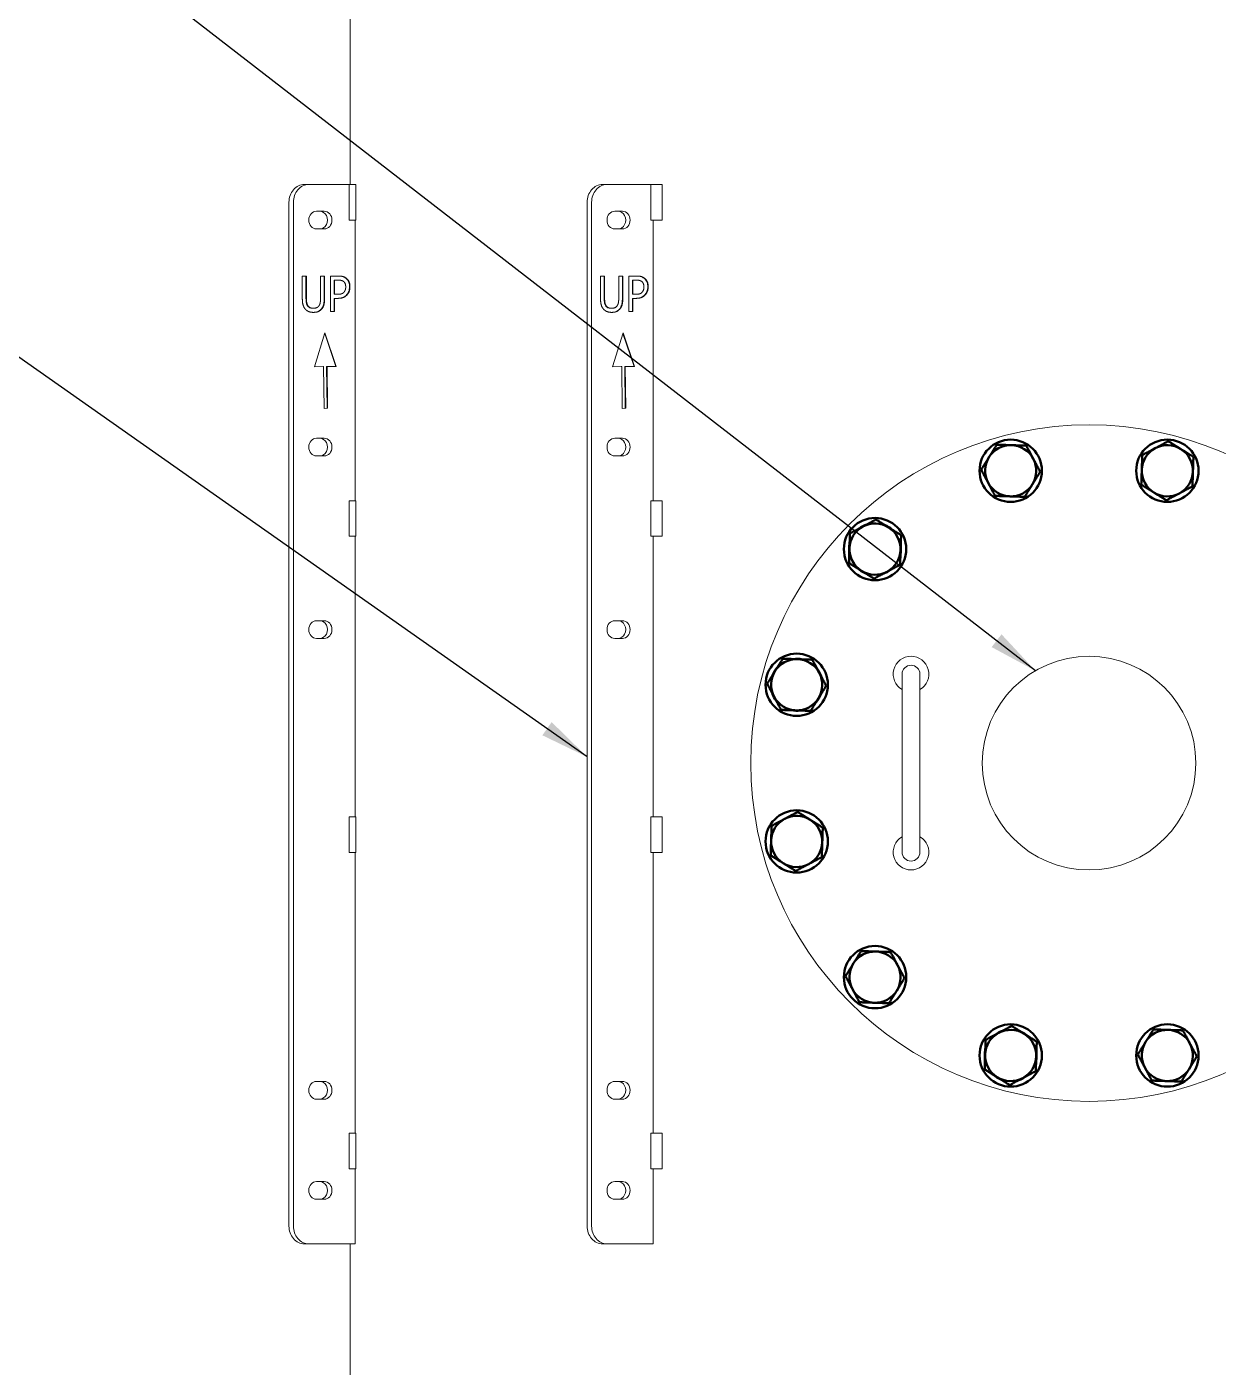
# Model space of a CAD drawing. Header units: inches. Extents: x 17 to 469, y 7 to 301.
# Drawn here: x 208.44 to 241.9, y 74.8 to 112.44 of the extents above; entities that cross this region are included whole.
import ezdxf

# ---------------------------------------------------------------- set-up
doc = ezdxf.new("R2010")
doc.units = ezdxf.units.IN
doc.header["$LTSCALE"] = 14
doc.header["$MEASUREMENT"] = 0
doc.layers.add('Symbol (ANSI)', color=7, linetype='Continuous', lineweight=25)
doc.layers.add('Visible (ANSI)', color=7, linetype='Continuous', lineweight=50)
doc.styles.add('MEMCOR Medium', font='arial.ttf')
doc.dimstyles.new('Default (ANSI)$7', dxfattribs={"dimscale": 14, "dimtxt": 0.15, "dimasz": 0.098425, "dimexe": 0.125, "dimexo": 0.0625, "dimgap": 0.031496, "dimtad": 0, "dimtih": 1, "dimtoh": 1, "dimdec": 4, "dimrnd": 1e-08, "dimzin": 3, "dimdsep": 46, "dimlunit": 5, "dimtxsty": 'MEMCOR Medium', "dimcen": 0.09, "dimdle": 0.393701, "dimclrd": 256, "dimclre": 256, "dimclrt": 256, "dimadec": 0, "dimazin": 1, "dimtfac": 0.8, "dimtofl": 0, "dimtmove": 0, "dimatfit": 3, "dimfxl": 1, "dimfrac": 1, "dimtolj": 1, "dimtzin": 4, "dimlwd": -1, "dimlwe": -1, "dimarcsym": 0})

msp = doc.modelspace()

# ---------------------------------------------------------------- linework, layer by layer
at = {"layer": 'Visible (ANSI)', "linetype": 'Continuous', "lineweight": 18}
for p, q in [((217.521312, 108.009211), (217.521312, 115.509211)), ((216.358667, 108.009211), (216.233667, 108.009211)), ((217.495325, 108.009211), (216.358667, 108.009211)), ((217.680009, 108.009211), (217.495325, 108.009211)), ((217.495325, 107.009211), (217.495325, 108.009211)), ((217.680009, 107.009211), (217.680009, 108.009211)), ((224.733667, 108.009211), (224.608667, 108.009211)), ((225.965835, 108.009211), (224.733667, 108.009211)), ((226.280749, 108.009211), (225.965835, 108.009211)), ((225.965835, 107.009211), (225.965835, 108.009211)), ((226.280749, 107.009211), (226.280749, 108.009211)), ((215.800654, 78.759211), (215.800654, 107.509211)), ((215.925654, 107.509211), (215.925654, 78.759211)), ((224.175654, 78.759211), (224.175654, 107.509211)), ((224.300654, 107.509211), (224.300654, 78.759211)), ((216.575173, 107.259211), (216.79168, 107.259211)), ((217.680009, 107.009211), (217.495325, 107.009211)), ((217.657705, 99.129211), (217.657705, 107.009211)), ((224.950173, 107.259211), (225.16668, 107.259211)), ((226.280749, 107.009211), (225.965835, 107.009211)), ((226.032705, 99.129211), (226.032705, 107.009211)), ((216.79168, 106.759211), (216.575173, 106.759211)), ((225.16668, 106.759211), (224.950173, 106.759211)), ((217.657705, 105.899211), (217.657705, 104.899211)), ((216.176056, 104.815055), (216.176056, 105.439042)), ((216.176056, 105.439042), (216.291152, 105.439042)), ((216.278652, 105.439042), (216.278652, 104.815055)), ((216.291152, 105.439042), (216.291152, 104.815055)), ((216.687671, 104.811813), (216.687671, 105.439042)), ((216.687671, 105.439042), (216.802766, 105.439042)), ((216.790266, 105.439042), (216.790266, 104.815055)), ((216.802766, 105.439042), (216.802766, 104.815055)), ((216.96769, 104.439042), (216.96769, 105.439042)), ((216.96769, 105.439042), (217.185249, 105.439042)), ((224.551056, 104.815055), (224.551056, 105.439042)), ((224.551056, 105.439042), (224.666152, 105.439042)), ((224.653652, 105.439042), (224.653652, 104.815055)), ((224.666152, 105.439042), (224.666152, 104.815055)), ((225.062671, 104.811813), (225.062671, 105.439042)), ((225.062671, 105.439042), (225.177766, 105.439042)), ((225.165266, 105.439042), (225.165266, 104.815055)), ((225.177766, 105.439042), (225.177766, 104.815055)), ((225.34269, 104.439042), (225.34269, 105.439042)), ((225.34269, 105.439042), (225.560249, 105.439042)), ((217.082786, 105.323969), (217.070286, 105.323969)), ((217.070286, 105.323969), (217.070286, 104.925265)), ((217.082786, 105.323969), (217.082786, 104.925265)), ((217.178231, 105.323969), (217.082786, 105.323969)), ((225.457786, 105.323969), (225.445286, 105.323969)), ((225.445286, 105.323969), (225.445286, 104.925265)), ((225.457786, 105.323969), (225.457786, 104.925265)), ((225.553231, 105.323969), (225.457786, 105.323969)), ((217.082786, 104.925265), (217.070286, 104.925265)), ((217.082786, 104.811813), (217.070286, 104.811813)), ((217.070286, 104.811813), (217.070286, 104.439042)), ((217.082786, 104.925265), (217.161388, 104.925265)), ((217.180337, 104.811813), (217.082786, 104.811813)), ((217.082786, 104.811813), (217.082786, 104.439042)), ((225.457786, 104.925265), (225.445286, 104.925265)), ((225.457786, 104.811813), (225.445286, 104.811813)), ((225.445286, 104.811813), (225.445286, 104.439042)), ((225.457786, 104.925265), (225.536388, 104.925265)), ((225.555337, 104.811813), (225.457786, 104.811813)), ((225.457786, 104.811813), (225.457786, 104.439042)), ((216.48906, 104.531424), (216.47656, 104.531424)), ((217.082786, 104.439042), (216.96769, 104.439042)), ((224.86406, 104.531424), (224.85156, 104.531424)), ((225.457786, 104.439042), (225.34269, 104.439042)), ((216.515062, 102.889669), (216.809764, 103.841872)), ((216.803808, 103.822628), (217.117223, 102.900944)), ((216.809764, 103.841872), (217.129723, 102.900944)), ((224.890062, 102.889669), (225.184764, 103.841872)), ((225.178808, 103.822628), (225.492223, 102.900944)), ((225.184764, 103.841872), (225.504723, 102.900944)), ((216.771555, 102.895169), (216.515062, 102.889669)), ((216.759055, 102.895169), (216.515146, 102.889938)), ((216.771555, 102.895169), (216.759055, 102.895169)), ((216.785184, 101.719266), (216.771555, 102.895169)), ((217.117223, 102.900944), (216.857167, 102.896751)), ((216.857167, 102.896751), (216.872544, 101.722924)), ((216.869667, 102.896751), (216.857167, 102.896751)), ((217.129723, 102.900944), (216.869667, 102.896751)), ((216.869667, 102.896751), (216.885044, 101.722924)), ((217.129723, 102.900944), (217.117223, 102.900944)), ((225.146555, 102.895169), (224.890062, 102.889669)), ((225.134055, 102.895169), (224.890146, 102.889938)), ((225.146555, 102.895169), (225.134055, 102.895169)), ((225.160184, 101.719266), (225.146555, 102.895169)), ((225.492223, 102.900944), (225.232167, 102.896751)), ((225.232167, 102.896751), (225.247544, 101.722924)), ((225.244667, 102.896751), (225.232167, 102.896751)), ((225.504723, 102.900944), (225.244667, 102.896751)), ((225.244667, 102.896751), (225.260044, 101.722924)), ((225.504723, 102.900944), (225.492223, 102.900944)), ((216.872544, 101.722924), (216.785179, 101.719724)), ((216.885044, 101.722924), (216.785184, 101.719266)), ((216.885044, 101.722924), (216.872544, 101.722924)), ((225.247544, 101.722924), (225.160179, 101.719724)), ((225.260044, 101.722924), (225.160184, 101.719266)), ((225.260044, 101.722924), (225.247544, 101.722924)), ((216.575173, 100.884211), (216.79168, 100.884211)), ((224.950173, 100.884211), (225.16668, 100.884211)), ((216.79168, 100.384211), (216.575173, 100.384211)), ((225.16668, 100.384211), (224.950173, 100.384211)), ((217.680009, 99.129211), (217.495325, 99.129211)), ((217.495325, 98.129211), (217.495325, 99.129211)), ((217.680009, 98.129211), (217.680009, 99.129211)), ((226.280749, 99.129211), (225.965835, 99.129211)), ((225.965835, 98.129211), (225.965835, 99.129211)), ((226.280749, 98.129211), (226.280749, 99.129211)), ((217.680009, 98.129211), (217.495325, 98.129211)), ((217.657705, 90.249211), (217.657705, 98.129211)), ((226.280749, 98.129211), (225.965835, 98.129211)), ((226.032705, 90.249211), (226.032705, 98.129211)), ((217.657705, 97.019211), (217.657705, 96.019211)), ((216.575173, 95.759211), (216.79168, 95.759211)), ((224.950173, 95.759211), (225.16668, 95.759211)), ((216.79168, 95.259211), (216.575173, 95.259211)), ((225.16668, 95.259211), (224.950173, 95.259211)), ((233.021774, 94.259211), (233.021774, 93.509211)), ((233.521774, 93.509211), (233.521774, 94.259211)), ((233.021774, 93.509211), (233.021774, 90.009211)), ((233.521774, 93.509211), (233.521774, 90.009211)), ((217.680009, 90.249211), (217.495325, 90.249211)), ((217.495325, 89.249211), (217.495325, 90.249211)), ((217.680009, 89.249211), (217.680009, 90.249211)), ((226.280749, 90.249211), (225.965835, 90.249211)), ((225.965835, 89.249211), (225.965835, 90.249211)), ((226.280749, 89.249211), (226.280749, 90.249211)), ((233.021774, 90.009211), (233.021774, 89.259211)), ((233.521774, 89.259211), (233.521774, 90.009211)), ((217.680009, 89.249211), (217.495325, 89.249211)), ((217.657705, 81.369211), (217.657705, 89.249211)), ((226.280749, 89.249211), (225.965835, 89.249211)), ((226.032705, 81.369211), (226.032705, 89.249211)), ((217.657705, 88.139211), (217.657705, 87.139211)), ((216.575173, 82.821711), (216.79168, 82.821711)), ((224.950173, 82.821711), (225.16668, 82.821711)), ((216.79168, 82.321711), (216.575173, 82.321711)), ((225.16668, 82.321711), (224.950173, 82.321711)), ((217.680009, 81.369211), (217.495325, 81.369211)), ((217.495325, 80.369211), (217.495325, 81.369211)), ((217.680009, 80.369211), (217.680009, 81.369211)), ((226.280749, 81.369211), (225.965835, 81.369211)), ((225.965835, 80.369211), (225.965835, 81.369211)), ((226.280749, 80.369211), (226.280749, 81.369211)), ((217.680009, 80.369211), (217.495325, 80.369211)), ((217.657705, 78.259211), (217.657705, 80.369211)), ((226.280749, 80.369211), (225.965835, 80.369211)), ((226.032705, 78.259211), (226.032705, 80.369211)), ((216.575173, 80.009211), (216.79168, 80.009211)), ((224.950173, 80.009211), (225.16668, 80.009211)), ((216.79168, 79.509211), (216.575173, 79.509211)), ((225.16668, 79.509211), (224.950173, 79.509211)), ((217.657705, 79.259211), (217.657705, 78.259211)), ((216.233667, 78.259211), (216.358667, 78.259211)), ((216.358667, 78.259211), (217.657705, 78.259211)), ((217.521312, 50.759211), (217.521312, 78.259211)), ((224.608667, 78.259211), (224.733667, 78.259211)), ((224.733667, 78.259211), (226.032705, 78.259211))]:
    msp.add_line(p, q, dxfattribs=at)
for radius in [9.5, 3]:
    msp.add_circle((238.271774, 91.759211), radius, dxfattribs=at)
at = {"layer": 'Visible (ANSI)'}
for centre in [(236.071812, 99.969581), (240.471735, 99.969581), (232.261366, 97.769619), (230.061404, 93.959173), (230.061404, 89.55925), (232.261366, 85.748804), (236.071812, 83.548842), (240.471735, 83.548842)]:
    msp.add_circle(centre, 0.875, dxfattribs=at)
for centre, radius, start, end in [((236.071812, 99.969581), 0.71875, 88.1057429, 148.1057429), ((236.071812, 99.969581), 0.71875, 28.1057429, 88.1057429), ((240.471735, 99.969581), 0.71875, 118.1057429, 178.1057429), ((240.471735, 99.969581), 0.71875, 58.1057429, 118.1057429), ((240.471735, 99.969581), 0.71875, 358.1057429, 58.1057429), ((236.071812, 99.969581), 0.71875, 148.1057429, 208.1057429), ((236.071812, 99.969581), 0.71875, 328.1057429, 28.1057429), ((240.471735, 99.969581), 0.71875, 178.1057429, 238.1057429), ((240.471735, 99.969581), 0.71875, 298.1057429, 358.1057429), ((236.071812, 99.969581), 0.71875, 208.1057429, 268.1057429), ((236.071812, 99.969581), 0.71875, 268.1057429, 328.1057429), ((240.471735, 99.969581), 0.71875, 238.1057429, 298.1057429), ((232.261366, 97.769619), 0.71875, 118.1057429, 178.1057429), ((232.261366, 97.769619), 0.7295, 108.2573815, 127.9541044), ((232.261366, 97.769619), 0.71875, 58.1057429, 118.1057429), ((232.261366, 97.769619), 0.7295, 48.2573815, 67.9541044), ((232.261366, 97.769619), 0.71875, 358.1057429, 58.1057429), ((232.261366, 97.769619), 0.7295, 168.2573815, 187.9541044), ((232.261366, 97.769619), 0.7295, 348.2573815, 7.9541044), ((232.261366, 97.769619), 0.71875, 178.1057429, 238.1057429), ((232.261366, 97.769619), 0.71875, 298.1057429, 358.1057429), ((232.261366, 97.769619), 0.7295, 228.2573815, 247.9541044), ((232.261366, 97.769619), 0.71875, 238.1057429, 298.1057429), ((232.261366, 97.769619), 0.7295, 288.2573815, 307.9541044), ((230.061404, 93.959173), 0.71875, 88.1057429, 148.1057429), ((230.061404, 93.959173), 0.7295, 78.2573815, 97.9541044), ((230.061404, 93.959173), 0.71875, 28.1057429, 88.1057429), ((230.061404, 93.959173), 0.71875, 148.1057429, 208.1057429), ((230.061404, 93.959173), 0.7295, 138.2573815, 157.9541044), ((230.061404, 93.959173), 0.7295, 18.2573815, 37.9541044), ((230.061404, 93.959173), 0.71875, 328.1057429, 28.1057429), ((230.061404, 93.959173), 0.7295, 198.2573815, 217.9541044), ((230.061404, 93.959173), 0.71875, 208.1057429, 268.1057429), ((230.061404, 93.959173), 0.71875, 268.1057429, 328.1057429), ((230.061404, 93.959173), 0.7295, 318.2573815, 337.9541044), ((230.061404, 93.959173), 0.7295, 258.2573815, 277.9541044), ((230.061404, 89.55925), 0.71875, 118.1057429, 178.1057429), ((230.061404, 89.55925), 0.71875, 58.1057429, 118.1057429), ((230.061404, 89.55925), 0.71875, 358.1057429, 58.1057429), ((230.061404, 89.55925), 0.71875, 178.1057429, 238.1057429), ((230.061404, 89.55925), 0.71875, 298.1057429, 358.1057429), ((230.061404, 89.55925), 0.71875, 238.1057429, 298.1057429), ((232.261366, 85.748804), 0.71875, 88.1057429, 148.1057429), ((232.261366, 85.748804), 0.71875, 28.1057429, 88.1057429), ((232.261366, 85.748804), 0.71875, 148.1057429, 208.1057429), ((232.261366, 85.748804), 0.71875, 328.1057429, 28.1057429), ((232.261366, 85.748804), 0.71875, 208.1057429, 268.1057429), ((232.261366, 85.748804), 0.71875, 268.1057429, 328.1057429), ((236.071812, 83.548842), 0.71875, 118.1057429, 178.1057429), ((236.071812, 83.548842), 0.7295, 108.2573815, 127.9541044), ((236.071812, 83.548842), 0.71875, 58.1057429, 118.1057429), ((236.071812, 83.548842), 0.7295, 48.2573815, 67.9541044), ((236.071812, 83.548842), 0.71875, 358.1057429, 58.1057429), ((240.471735, 83.548842), 0.71875, 88.1057429, 148.1057429), ((240.471735, 83.548842), 0.71875, 28.1057429, 88.1057429), ((236.071812, 83.548842), 0.7295, 168.2573815, 187.9541044), ((236.071812, 83.548842), 0.71875, 178.1057429, 238.1057429), ((236.071812, 83.548842), 0.7295, 348.2573815, 7.9541044), ((240.471735, 83.548842), 0.71875, 148.1057429, 208.1057429), ((240.471735, 83.548842), 0.71875, 328.1057429, 28.1057429), ((236.071812, 83.548842), 0.71875, 298.1057429, 358.1057429), ((240.471735, 83.548842), 0.71875, 208.1057429, 268.1057429), ((236.071812, 83.548842), 0.7295, 228.2573815, 247.9541044), ((236.071812, 83.548842), 0.71875, 238.1057429, 298.1057429), ((236.071812, 83.548842), 0.7295, 288.2573815, 307.9541044), ((240.471735, 83.548842), 0.71875, 268.1057429, 328.1057429)]:
    msp.add_arc(centre, radius, start, end, dxfattribs=at)
at = {"layer": 'Visible (ANSI)', "linetype": 'Continuous', "lineweight": 18}
for centre, radius, start, end in [((233.271774, 94.259211), 0.5, 90, 240), ((233.271774, 94.259211), 0.25, 0, 180), ((233.271774, 94.259211), 0.5, 300, 90), ((233.271774, 89.259211), 0.5, 120, 270), ((233.271774, 89.259211), 0.5, 270, 60), ((233.271774, 89.259211), 0.25, 180, 0)]:
    msp.add_arc(centre, radius, start, end, dxfattribs=at)
for centre, major_axis, start_param, end_param in [((216.233667, 107.509211), (0, 0.5), 0, 1.570796327), ((216.358667, 107.509211), (0, 0.5), 0, 1.570796327), ((224.608667, 107.509211), (0, 0.5), 0, 1.570796327), ((224.733667, 107.509211), (0, 0.5), 0, 1.570796327), ((216.575173, 107.009211), (0, -0.25), 3.141592654, 6.283185307), ((216.66668, 107.009211), (0, -0.25), 0, 3.141592654), ((216.79168, 107.009211), (0, 0.25), 3.141592654, 6.283185307), ((224.950173, 107.009211), (0, -0.25), 3.141592654, 6.283185307), ((225.04168, 107.009211), (0, -0.25), 0, 3.141592654), ((225.16668, 107.009211), (0, 0.25), 3.141592654, 6.283185307), ((216.575173, 100.634211), (0, -0.25), 3.141592654, 6.283185307), ((216.66668, 100.634211), (0, -0.25), 0, 3.141592654), ((216.79168, 100.634211), (0, 0.25), 3.141592654, 6.283185307), ((224.950173, 100.634211), (0, -0.25), 3.141592654, 6.283185307), ((225.04168, 100.634211), (0, -0.25), 0, 3.141592654), ((225.16668, 100.634211), (0, 0.25), 3.141592654, 6.283185307), ((216.575173, 95.509211), (0, -0.25), 3.141592654, 6.283185307), ((216.66668, 95.509211), (0, -0.25), 0, 3.141592654), ((216.79168, 95.509211), (0, 0.25), 3.141592654, 6.283185307), ((224.950173, 95.509211), (0, -0.25), 3.141592654, 6.283185307), ((225.04168, 95.509211), (0, -0.25), 0, 3.141592654), ((225.16668, 95.509211), (0, 0.25), 3.141592654, 6.283185307), ((216.575173, 82.571711), (0, -0.25), 3.141592654, 6.283185307), ((216.66668, 82.571711), (0, -0.25), 0, 3.141592654), ((216.79168, 82.571711), (0, 0.25), 3.141592654, 6.283185307), ((224.950173, 82.571711), (0, -0.25), 3.141592654, 6.283185307), ((225.04168, 82.571711), (0, -0.25), 0, 3.141592654), ((225.16668, 82.571711), (0, 0.25), 3.141592654, 6.283185307), ((216.575173, 79.759211), (0, -0.25), 3.141592654, 6.283185307), ((216.66668, 79.759211), (0, -0.25), 0, 3.141592654), ((216.79168, 79.759211), (0, 0.25), 3.141592654, 6.283185307), ((224.950173, 79.759211), (0, -0.25), 3.141592654, 6.283185307), ((225.04168, 79.759211), (0, -0.25), 0, 3.141592654), ((225.16668, 79.759211), (0, 0.25), 3.141592654, 6.283185307), ((216.233667, 78.759211), (0, -0.5), 4.71238898, 6.283185307), ((216.358667, 78.759211), (0, -0.5), 4.71238898, 6.283185307), ((224.608667, 78.759211), (0, -0.5), 4.71238898, 6.283185307), ((224.733667, 78.759211), (0, -0.5), 4.71238898, 6.283185307)]:
    msp.add_ellipse(centre, major_axis=major_axis, ratio=0.866025404, start_param=start_param, end_param=end_param, dxfattribs=at)
for points, knots in [([(217.172749, 105.439042), (217.207714, 105.439042), (217.261009, 105.436809), (217.34103, 105.413874), (217.371772, 105.398838), (217.399432, 105.376643)], [-0.7255066345, -0.7255066345, -0.7255066345, -0.7255066345, -0.2963664951, -0.2963664951, 0, 0, 0, 0]), ([(225.547749, 105.439042), (225.582714, 105.439042), (225.636009, 105.436809), (225.71603, 105.413874), (225.746772, 105.398838), (225.774432, 105.376643)], [-0.7255066345, -0.7255066345, -0.7255066345, -0.7255066345, -0.2963664951, -0.2963664951, 0, 0, 0, 0]), ([(217.399432, 105.376643), (217.418411, 105.361715), (217.43532, 105.344127), (217.461461, 105.307298), (217.474926, 105.284738), (217.497851, 105.218309), (217.502597, 105.177717), (217.502597, 105.137583)], [-0.8444770711, -0.8444770711, -0.8444770711, -0.8444770711, -0.5445297246, -0.5445297246, -0.3058237555, -0.3058237555, 0, 0, 0, 0]), ([(217.502597, 105.137583), (217.502597, 105.1139), (217.500595, 105.090429), (217.490996, 105.037781), (217.483274, 105.015367), (217.465288, 104.969005), (217.44856, 104.940172), (217.426802, 104.915541)], [-0.4807015504, -0.4807015504, -0.4807015504, -0.4807015504, -0.3871149581, -0.3871149581, -0.2680978808, -0.2680978808, 0, 0, 0, 0]), ([(225.774432, 105.376643), (225.793411, 105.361715), (225.81032, 105.344127), (225.836461, 105.307298), (225.849926, 105.284738), (225.872851, 105.218309), (225.877597, 105.177717), (225.877597, 105.137583)], [-0.8444770711, -0.8444770711, -0.8444770711, -0.8444770711, -0.5445297246, -0.5445297246, -0.3058237555, -0.3058237555, 0, 0, 0, 0]), ([(225.877597, 105.137583), (225.877597, 105.1139), (225.875595, 105.090429), (225.865996, 105.037781), (225.858274, 105.015367), (225.840288, 104.969005), (225.82356, 104.940172), (225.801802, 104.915541)], [-0.4807015504, -0.4807015504, -0.4807015504, -0.4807015504, -0.3871149581, -0.3871149581, -0.2680978808, -0.2680978808, 0, 0, 0, 0]), ([(216.278652, 104.815055), (216.278652, 104.749396), (216.283693, 104.713438), (216.292124, 104.665619), (216.301571, 104.638265), (216.315847, 104.613272)], [-0.371862003, -0.371862003, -0.371862003, -0.371862003, -0.2281453177, -0.2281453177, 0, 0, 0, 0]), ([(216.790266, 104.815055), (216.790266, 104.775108), (216.788268, 104.733971), (216.775754, 104.641526), (216.765182, 104.610807), (216.74765, 104.564428), (216.730109, 104.535326), (216.707454, 104.510355)], [-0.467674705, -0.467674705, -0.467674705, -0.467674705, -0.3856132751, -0.3856132751, -0.275578199, -0.275578199, 0, 0, 0, 0]), ([(217.426802, 104.915541), (217.411888, 104.898588), (217.39561, 104.883614), (217.360019, 104.857536), (217.341048, 104.84677), (217.299428, 104.828713), (217.253541, 104.811813), (217.167837, 104.811813)], [-2.121990443, -2.121990443, -2.121990443, -2.121990443, -1.442842816, -1.442842816, -0.754099623, -0.754099623, 0, 0, 0, 0]), ([(224.653652, 104.815055), (224.653652, 104.749396), (224.658693, 104.713438), (224.667124, 104.665619), (224.676571, 104.638265), (224.690847, 104.613272)], [-0.371862003, -0.371862003, -0.371862003, -0.371862003, -0.2281453177, -0.2281453177, 0, 0, 0, 0]), ([(225.165266, 104.815055), (225.165266, 104.775108), (225.163268, 104.733971), (225.150754, 104.641526), (225.140182, 104.610807), (225.12265, 104.564428), (225.105109, 104.535326), (225.082454, 104.510355)], [-0.467674705, -0.467674705, -0.467674705, -0.467674705, -0.3856132751, -0.3856132751, -0.275578199, -0.275578199, 0, 0, 0, 0]), ([(225.801802, 104.915541), (225.786888, 104.898588), (225.77061, 104.883614), (225.735019, 104.857536), (225.716048, 104.84677), (225.674428, 104.828713), (225.628541, 104.811813), (225.542837, 104.811813)], [-2.121990443, -2.121990443, -2.121990443, -2.121990443, -1.442842816, -1.442842816, -0.754099623, -0.754099623, 0, 0, 0, 0]), ([(216.315847, 104.613272), (216.323945, 104.599105), (216.333662, 104.586626), (216.359232, 104.562703), (216.373309, 104.554692), (216.412734, 104.536001), (216.445289, 104.531424), (216.47656, 104.531424)], [-0.4545311978, -0.4545311978, -0.4545311978, -0.4545311978, -0.3744036195, -0.3744036195, -0.2751501522, -0.2751501522, 0, 0, 0, 0]), ([(216.707454, 104.510355), (216.693808, 104.494866), (216.678919, 104.481177), (216.646494, 104.457674), (216.62933, 104.448133), (216.589479, 104.431615), (216.549951, 104.418784), (216.482974, 104.418009)], [-1.621814164, -1.621814164, -1.621814164, -1.621814164, -1.122952591, -1.122952591, -0.623679835, -0.623679835, -0.019053199, -0.019053199, -0.019053199, -0.019053199]), ([(224.690847, 104.613272), (224.698945, 104.599105), (224.708662, 104.586626), (224.734232, 104.562703), (224.748309, 104.554692), (224.787734, 104.536001), (224.820289, 104.531424), (224.85156, 104.531424)], [-0.4545311978, -0.4545311978, -0.4545311978, -0.4545311978, -0.3744036195, -0.3744036195, -0.2751501522, -0.2751501522, 0, 0, 0, 0]), ([(225.082454, 104.510355), (225.068808, 104.494866), (225.053919, 104.481177), (225.021494, 104.457674), (225.00433, 104.448133), (224.964479, 104.431615), (224.924951, 104.418784), (224.857974, 104.418009)], [-1.621814164, -1.621814164, -1.621814164, -1.621814164, -1.122952591, -1.122952591, -0.623679835, -0.623679835, -0.019053199, -0.019053199, -0.019053199, -0.019053199])]:
    msp.add_open_spline(points, degree=3, knots=knots, dxfattribs=at)
for points in [[(217.185249, 105.439042), (217.262448, 105.439042), (217.370525, 105.409868), (217.411932, 105.376643)], [(225.560249, 105.439042), (225.637448, 105.439042), (225.745525, 105.409868), (225.786932, 105.376643)], [(217.332628, 105.285881), (217.305258, 105.306951), (217.23227, 105.323969), (217.178231, 105.323969)], [(217.395088, 105.133531), (217.395088, 105.185395), (217.364209, 105.26157), (217.332628, 105.285881)], [(217.345962, 104.985233), (217.371929, 105.015217), (217.395088, 105.085719), (217.395088, 105.133531)], [(217.411932, 105.376643), (217.460356, 105.338555), (217.515097, 105.221051), (217.515097, 105.137583)], [(217.515097, 105.137583), (217.515097, 105.072753), (217.475094, 104.95606), (217.439302, 104.915541)], [(225.707628, 105.285881), (225.680258, 105.306951), (225.60727, 105.323969), (225.553231, 105.323969)], [(225.770088, 105.133531), (225.770088, 105.185395), (225.739209, 105.26157), (225.707628, 105.285881)], [(225.720962, 104.985233), (225.746929, 105.015217), (225.770088, 105.085719), (225.770088, 105.133531)], [(225.786932, 105.376643), (225.835356, 105.338555), (225.890097, 105.221051), (225.890097, 105.137583)], [(225.890097, 105.137583), (225.890097, 105.072753), (225.850094, 104.95606), (225.814302, 104.915541)], [(216.258869, 104.510355), (216.213251, 104.562218), (216.176056, 104.708085), (216.176056, 104.815055)], [(216.291152, 104.815055), (216.291152, 104.745363), (216.306591, 104.651359), (216.328347, 104.613272)], [(216.650475, 104.613272), (216.672231, 104.651359), (216.687671, 104.744552), (216.687671, 104.811813)], [(216.802766, 104.815055), (216.802766, 104.710517), (216.766273, 104.561408), (216.719954, 104.510355)], [(217.161388, 104.925265), (217.231568, 104.925265), (217.31789, 104.951197), (217.345962, 104.985233)], [(217.439302, 104.915541), (217.394387, 104.864487), (217.272975, 104.811813), (217.180337, 104.811813)], [(224.633869, 104.510355), (224.588251, 104.562218), (224.551056, 104.708085), (224.551056, 104.815055)], [(224.666152, 104.815055), (224.666152, 104.745363), (224.681591, 104.651359), (224.703347, 104.613272)], [(225.025475, 104.613272), (225.047231, 104.651359), (225.062671, 104.744552), (225.062671, 104.811813)], [(225.177766, 104.815055), (225.177766, 104.710517), (225.141273, 104.561408), (225.094954, 104.510355)], [(225.536388, 104.925265), (225.606568, 104.925265), (225.69289, 104.951197), (225.720962, 104.985233)], [(225.814302, 104.915541), (225.769387, 104.864487), (225.647975, 104.811813), (225.555337, 104.811813)], [(216.48906, 104.417972), (216.412564, 104.417972), (216.298872, 104.464163), (216.258869, 104.510355)], [(216.328347, 104.613272), (216.351507, 104.572753), (216.431512, 104.531424), (216.48906, 104.531424)], [(216.48906, 104.531424), (216.543099, 104.531424), (216.627316, 104.572753), (216.650475, 104.613272)], [(216.719954, 104.510355), (216.678547, 104.463353), (216.569066, 104.417972), (216.48906, 104.417972)], [(224.86406, 104.417972), (224.787564, 104.417972), (224.673872, 104.464163), (224.633869, 104.510355)], [(224.703347, 104.613272), (224.726507, 104.572753), (224.806512, 104.531424), (224.86406, 104.531424)], [(224.86406, 104.531424), (224.918099, 104.531424), (225.002316, 104.572753), (225.025475, 104.613272)], [(225.094954, 104.510355), (225.053547, 104.463353), (224.944066, 104.417972), (224.86406, 104.417972)]]:
    msp.add_open_spline(points, degree=2, dxfattribs=at)
at = {"layer": 'Visible (ANSI)'}
for points, weights in [([(235.461575, 100.349335), (235.56333, 100.512847), (235.680826, 100.701655)], [1, 1.04314139574, 1.01001874936]), ([(235.680826, 100.701655), (235.903087, 100.694304), (236.09557, 100.687938)], [1.01001874936, 1.04314139574, 1]), ([(236.09557, 100.687938), (236.288053, 100.681572), (236.510314, 100.674221)], [1, 1.04314139574, 1.01001874936]), ([(236.510314, 100.674221), (236.615078, 100.478063), (236.705806, 100.308184)], [1.01001874936, 1.04314139574, 1]), ([(239.767095, 100.408083), (239.963254, 100.512847), (240.133132, 100.603576)], [1.01001874936, 1.04314139574, 1]), ([(240.133132, 100.603576), (240.30301, 100.694304), (240.499169, 100.799068)], [1, 1.04314139574, 1.01001874936]), ([(240.499169, 100.799068), (240.687977, 100.681572), (240.851489, 100.579817)], [1.01001874936, 1.04314139574, 1]), ([(240.851489, 100.579817), (241.015002, 100.478063), (241.20381, 100.360566)], [1, 1.04314139574, 1.01001874936]), ([(235.242324, 99.997015), (235.35982, 100.185822), (235.461575, 100.349335)], [1.01001874936, 1.04314139574, 1]), ([(236.705806, 100.308184), (236.796535, 100.138306), (236.901299, 99.942147)], [1, 1.04314139574, 1.01001874936]), ([(239.753378, 99.993339), (239.759744, 100.185822), (239.767095, 100.408083)], [1, 1.04314139574, 1.01001874936]), ([(241.20381, 100.360566), (241.196459, 100.138306), (241.190093, 99.945823)], [1.01001874936, 1.04314139574, 1]), ([(235.437817, 99.630978), (235.347088, 99.800856), (235.242324, 99.997015)], [1, 1.04314139574, 1.01001874936]), ([(236.901299, 99.942147), (236.783803, 99.753339), (236.682048, 99.589827)], [1.01001874936, 1.04314139574, 1]), ([(239.739661, 99.578595), (239.747012, 99.800856), (239.753378, 99.993339)], [1.01001874936, 1.04314139574, 1]), ([(241.190093, 99.945823), (241.183727, 99.753339), (241.176376, 99.531079)], [1, 1.04314139574, 1.01001874936]), ([(235.63331, 99.264941), (235.528545, 99.461099), (235.437817, 99.630978)], [1.01001874936, 1.04314139574, 1]), ([(236.682048, 99.589827), (236.580293, 99.426315), (236.462797, 99.237507)], [1, 1.04314139574, 1.01001874936]), ([(240.091982, 99.359344), (239.928469, 99.461099), (239.739661, 99.578595)], [1, 1.04314139574, 1.01001874936]), ([(241.176376, 99.531079), (240.980217, 99.426315), (240.810339, 99.335586)], [1.01001874936, 1.04314139574, 1]), ([(236.048053, 99.251224), (235.85557, 99.25759), (235.63331, 99.264941)], [1, 1.04314139574, 1.01001874936]), ([(236.462797, 99.237507), (236.240537, 99.244858), (236.048053, 99.251224)], [1.01001874936, 1.04314139574, 1]), ([(240.444302, 99.140093), (240.255494, 99.25759), (240.091982, 99.359344)], [1.01001874936, 1.04314139574, 1]), ([(240.810339, 99.335586), (240.64046, 99.244858), (240.444302, 99.140093)], [1, 1.04314139574, 1.01001874936]), ([(231.556726, 98.208121), (231.752884, 98.312885), (231.922763, 98.403614)], [1.01001874936, 1.04314139574, 1]), ([(231.922763, 98.403614), (232.092641, 98.494342), (232.2888, 98.599107)], [1, 1.04314139574, 1.01001874936]), ([(232.2888, 98.599107), (232.477607, 98.48161), (232.64112, 98.379856)], [1.01001874936, 1.04314139574, 1]), ([(232.64112, 98.379856), (232.804632, 98.278101), (232.99344, 98.160605)], [1, 1.04314139574, 1.01001874936]), ([(231.543009, 97.793377), (231.549375, 97.985861), (231.556726, 98.208121)], [1, 1.04314139574, 1.01001874936]), ([(232.99344, 98.160605), (232.986089, 97.938344), (232.979723, 97.745861)], [1.01001874936, 1.04314139574, 1]), ([(231.529292, 97.378634), (231.536643, 97.600894), (231.543009, 97.793377)], [1.01001874936, 1.04314139574, 1]), ([(232.979723, 97.745861), (232.973357, 97.553378), (232.966006, 97.331117)], [1, 1.04314139574, 1.01001874936]), ([(231.881612, 97.159383), (231.7181, 97.261137), (231.529292, 97.378634)], [1, 1.04314139574, 1.01001874936]), ([(232.233932, 96.940132), (232.045124, 97.057628), (231.881612, 97.159383)], [1.01001874936, 1.04314139574, 1]), ([(232.599969, 97.135624), (232.430091, 97.044896), (232.233932, 96.940132)], [1, 1.04314139574, 1.01001874936]), ([(232.966006, 97.331117), (232.769848, 97.226353), (232.599969, 97.135624)], [1.01001874936, 1.04314139574, 1]), ([(229.451168, 94.338927), (229.552922, 94.50244), (229.670419, 94.691247)], [1, 1.04314139574, 1.01001874936]), ([(229.670419, 94.691247), (229.892679, 94.683897), (230.085162, 94.677531)], [1.01001874936, 1.04314139574, 1]), ([(230.085162, 94.677531), (230.277646, 94.671165), (230.499906, 94.663814)], [1, 1.04314139574, 1.01001874936]), ([(230.499906, 94.663814), (230.60467, 94.467655), (230.695399, 94.297777)], [1.01001874936, 1.04314139574, 1]), ([(229.231917, 93.986607), (229.349413, 94.175415), (229.451168, 94.338927)], [1.01001874936, 1.04314139574, 1]), ([(230.695399, 94.297777), (230.786127, 94.127898), (230.890892, 93.93174)], [1, 1.04314139574, 1.01001874936]), ([(229.427409, 93.62057), (229.336681, 93.790448), (229.231917, 93.986607)], [1, 1.04314139574, 1.01001874936]), ([(230.890892, 93.93174), (230.773395, 93.742932), (230.67164, 93.579419)], [1.01001874936, 1.04314139574, 1]), ([(229.622902, 93.254533), (229.518138, 93.450692), (229.427409, 93.62057)], [1.01001874936, 1.04314139574, 1]), ([(230.67164, 93.579419), (230.569886, 93.415907), (230.452389, 93.227099)], [1, 1.04314139574, 1.01001874936]), ([(230.037646, 93.240816), (229.845163, 93.247182), (229.622902, 93.254533)], [1, 1.04314139574, 1.01001874936]), ([(230.452389, 93.227099), (230.230129, 93.23445), (230.037646, 93.240816)], [1.01001874936, 1.04314139574, 1]), ([(229.722801, 90.193244), (229.892679, 90.283973), (230.088838, 90.388737)], [1, 1.04314139574, 1.01001874936]), ([(230.088838, 90.388737), (230.277646, 90.271241), (230.441158, 90.169486)], [1.01001874936, 1.04314139574, 1]), ([(229.343047, 89.583008), (229.349413, 89.775491), (229.356764, 89.997752)], [1, 1.04314139574, 1.01001874936]), ([(229.356764, 89.997752), (229.552922, 90.102516), (229.722801, 90.193244)], [1.01001874936, 1.04314139574, 1]), ([(230.441158, 90.169486), (230.60467, 90.067731), (230.793478, 89.950235)], [1, 1.04314139574, 1.01001874936]), ([(230.793478, 89.950235), (230.786127, 89.727975), (230.779761, 89.535491)], [1.01001874936, 1.04314139574, 1]), ([(229.32933, 89.168264), (229.336681, 89.390525), (229.343047, 89.583008)], [1.01001874936, 1.04314139574, 1]), ([(230.779761, 89.535491), (230.773395, 89.343008), (230.766044, 89.120748)], [1, 1.04314139574, 1.01001874936]), ([(229.68165, 88.949013), (229.518138, 89.050768), (229.32933, 89.168264)], [1, 1.04314139574, 1.01001874936]), ([(230.03397, 88.729762), (229.845163, 88.847258), (229.68165, 88.949013)], [1.01001874936, 1.04314139574, 1]), ([(230.400007, 88.925255), (230.230129, 88.834526), (230.03397, 88.729762)], [1, 1.04314139574, 1.01001874936]), ([(230.766044, 89.120748), (230.569886, 89.015983), (230.400007, 88.925255)], [1.01001874936, 1.04314139574, 1]), ([(231.651129, 86.128558), (231.752884, 86.29207), (231.87038, 86.480878)], [1, 1.04314139574, 1.01001874936]), ([(231.87038, 86.480878), (232.092641, 86.473527), (232.285124, 86.467161)], [1.01001874936, 1.04314139574, 1]), ([(232.285124, 86.467161), (232.477607, 86.460795), (232.699868, 86.453444)], [1, 1.04314139574, 1.01001874936]), ([(232.699868, 86.453444), (232.804632, 86.257286), (232.895361, 86.087407)], [1.01001874936, 1.04314139574, 1]), ([(231.431878, 85.776237), (231.549375, 85.965045), (231.651129, 86.128558)], [1.01001874936, 1.04314139574, 1]), ([(232.895361, 86.087407), (232.986089, 85.917529), (233.090853, 85.72137)], [1, 1.04314139574, 1.01001874936]), ([(231.627371, 85.4102), (231.536643, 85.580079), (231.431878, 85.776237)], [1, 1.04314139574, 1.01001874936]), ([(233.090853, 85.72137), (232.973357, 85.532562), (232.871602, 85.36905)], [1.01001874936, 1.04314139574, 1]), ([(231.822864, 85.044163), (231.7181, 85.240322), (231.627371, 85.4102)], [1.01001874936, 1.04314139574, 1]), ([(232.871602, 85.36905), (232.769848, 85.205538), (232.652351, 85.01673)], [1, 1.04314139574, 1.01001874936]), ([(232.237608, 85.030447), (232.045124, 85.036813), (231.822864, 85.044163)], [1, 1.04314139574, 1.01001874936]), ([(232.652351, 85.01673), (232.430091, 85.024081), (232.237608, 85.030447)], [1.01001874936, 1.04314139574, 1]), ([(235.733208, 84.182837), (235.903087, 84.273565), (236.099245, 84.378329)], [1, 1.04314139574, 1.01001874936]), ([(236.099245, 84.378329), (236.288053, 84.260833), (236.451566, 84.159078)], [1.01001874936, 1.04314139574, 1]), ([(235.353454, 83.5726), (235.35982, 83.765083), (235.367171, 83.987344)], [1, 1.04314139574, 1.01001874936]), ([(235.367171, 83.987344), (235.56333, 84.092108), (235.733208, 84.182837)], [1.01001874936, 1.04314139574, 1]), ([(236.451566, 84.159078), (236.615078, 84.057324), (236.803886, 83.939827)], [1, 1.04314139574, 1.01001874936]), ([(239.861499, 83.928596), (239.963254, 84.092108), (240.08075, 84.280916)], [1, 1.04314139574, 1.01001874936]), ([(240.08075, 84.280916), (240.30301, 84.273565), (240.495494, 84.267199)], [1.01001874936, 1.04314139574, 1]), ([(240.495494, 84.267199), (240.687977, 84.260833), (240.910237, 84.253482)], [1, 1.04314139574, 1.01001874936]), ([(240.910237, 84.253482), (241.015002, 84.057324), (241.10573, 83.887445)], [1.01001874936, 1.04314139574, 1]), ([(235.339738, 83.157856), (235.347088, 83.380117), (235.353454, 83.5726)], [1.01001874936, 1.04314139574, 1]), ([(236.803886, 83.939827), (236.796535, 83.717567), (236.790169, 83.525084)], [1.01001874936, 1.04314139574, 1]), ([(239.642248, 83.576276), (239.759744, 83.765083), (239.861499, 83.928596)], [1.01001874936, 1.04314139574, 1]), ([(239.837741, 83.210239), (239.747012, 83.380117), (239.642248, 83.576276)], [1, 1.04314139574, 1.01001874936]), ([(241.10573, 83.887445), (241.196459, 83.717567), (241.301223, 83.521408)], [1, 1.04314139574, 1.01001874936]), ([(236.790169, 83.525084), (236.783803, 83.3326), (236.776452, 83.11034)], [1, 1.04314139574, 1.01001874936]), ([(240.033233, 82.844202), (239.928469, 83.04036), (239.837741, 83.210239)], [1.01001874936, 1.04314139574, 1]), ([(241.301223, 83.521408), (241.183727, 83.3326), (241.081972, 83.169088)], [1.01001874936, 1.04314139574, 1]), ([(235.692058, 82.938605), (235.528545, 83.04036), (235.339738, 83.157856)], [1, 1.04314139574, 1.01001874936]), ([(236.044378, 82.719354), (235.85557, 82.836851), (235.692058, 82.938605)], [1.01001874936, 1.04314139574, 1]), ([(236.410415, 82.914847), (236.240537, 82.824119), (236.044378, 82.719354)], [1, 1.04314139574, 1.01001874936]), ([(236.776452, 83.11034), (236.580293, 83.005576), (236.410415, 82.914847)], [1.01001874936, 1.04314139574, 1]), ([(240.447977, 82.830485), (240.255494, 82.836851), (240.033233, 82.844202)], [1, 1.04314139574, 1.01001874936]), ([(240.862721, 82.816768), (240.64046, 82.824119), (240.447977, 82.830485)], [1.01001874936, 1.04314139574, 1]), ([(241.081972, 83.169088), (240.980217, 83.005576), (240.862721, 82.816768)], [1, 1.04314139574, 1.01001874936])]:
    msp.add_rational_spline(points, weights, degree=2, dxfattribs=at)

# ---------------------------------------------------------------- leaders
at = {"layer": 'Symbol (ANSI)', "annotation_type": 0, "has_hookline": 1, "hookline_direction": 1}
for points, text_width in [([(236.76535, 94.353568), (207.47147, 117.019673), (206.093517, 117.019673)], 50.134995), ([(224.175654, 91.933521), (206.747656, 104.186681), (205.369703, 104.186681)], 43.193249)]:
    msp.add_leader(points, dimstyle='Default (ANSI)$7', override={"dimtad": 0}, dxfattribs=dict(at, text_width=text_width))

doc.saveas('drawing.dxf')
